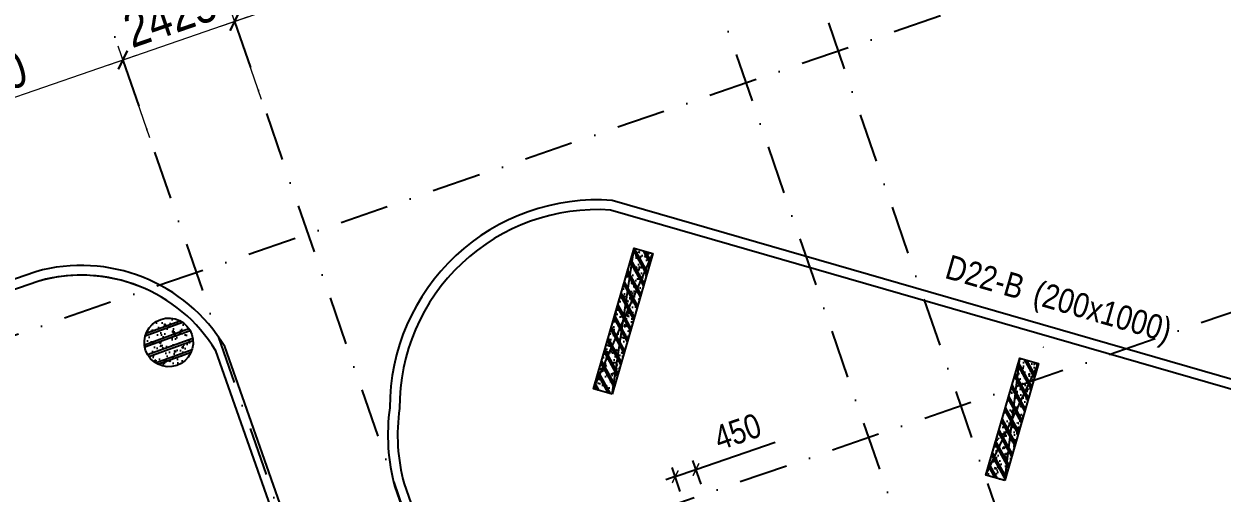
# Model space of a CAD drawing. Header units: millimetres. Extents: x -159515 to 1327256, y -225156 to 138737.
# Drawn here: x 469996 to 494563, y 9739 to 19365 of the extents above; entities that cross this region are included whole.
import ezdxf
from ezdxf.enums import TextEntityAlignment as Align

# ---------------------------------------------------------------- set-up
doc = ezdxf.new("R2010")
doc.units = ezdxf.units.MM
doc.header["$MEASUREMENT"] = 0
doc.linetypes.add('DASHDOT', pattern=[1, 0.5, -0.25, 0, -0.25])
doc.layers.add('ccu12-Tencaukien', color=9, linetype='Continuous', lineweight=15)
doc.layers.add('KT-Kich thuoc', color=159, linetype='Continuous', lineweight=18)
for name, color, linetype in [('ccu12-Text', 31, 'Continuous'), ('KC2-DIM', 251, 'Continuous'), ('KT-Luoi truc South Tower', 8, 'DASHDOT'), ('Xref_ST_MBDV Cot vach 30.7.2022|Xref_ST_MBDV Cot vach 30.7.2022|Xref_ST_MBDV Cot vach 30.7.2022|Xref_ST_MBDV Cot vach 30.7.2022|ccu12-Hatch', 250, 'Continuous'), ('Xref_ST_MBDV Cot vach 30.7.2022|Xref_ST_MBDV Cot vach 30.7.2022|Xref_ST_MBDV Cot vach 30.7.2022|Xref_ST_MBDV Cot vach 30.7.2022|KC-Betong', 6, 'Continuous')]:
    doc.layers.add(name, color=color, linetype=linetype)
doc.styles.add('Arial Narrow', font='ARIALN.TTF')
doc.dimstyles.new('ccu12-200', dxfattribs={"dimscale": 200, "dimtxt": 2.5, "dimasz": 1, "dimexe": 1, "dimexo": 2, "dimgap": 1, "dimtad": 1, "dimdec": 0, "dimrnd": 5, "dimdsep": 46, "dimtxsty": 'Arial Narrow', "dimblk": 'ARCHTICK', "dimcen": -1, "dimdle": 1, "dimclrd": 256, "dimclre": 256, "dimclrt": 3, "dimadec": 0, "dimazin": 2, "dimtfac": 0.1, "dimtdec": 0, "dimtmove": 0, "dimatfit": 1, "dimldrblk": 'ARCHTICK', "dimfxl": 1, "dimtvp": 0.833333, "dimtolj": 1, "dimtzin": 12, "dimarcsym": 0})
doc.dimstyles.new('CCU_1-300', dxfattribs={"dimscale": 300, "dimtxt": 2.5, "dimasz": 1, "dimexe": 1, "dimexo": 2, "dimgap": 0.5, "dimtad": 1, "dimdec": 0, "dimdsep": 46, "dimtxsty": 'Arial Narrow', "dimblk": 'ARCHTICK', "dimcen": -1, "dimdle": 1, "dimclrd": 256, "dimclre": 256, "dimclrt": 3, "dimadec": 0, "dimazin": 2, "dimtfac": 0.1, "dimtdec": 0, "dimtix": 1, "dimtmove": 2, "dimatfit": 1, "dimfxl": 1, "dimtvp": 0.833333, "dimtolj": 1, "dimtzin": 12, "dimarcsym": 0})

# ---------------------------------------------------------------- blocks, each defined once
blk = doc.blocks.new('_ArchTick')
at = {"color": 0, "const_width": 0.15}
blk.add_lwpolyline([(-0.5, -0.5), (0.5, 0.5)], dxfattribs=at)
blk = doc.blocks.new('*D442')
at = {"layer": 'Defpoints', "color": 0, "transparency": 16777216}
for p in [(-74037, 58259), (-73290, 56094), (-78772, 54201)]:
    blk.add_point(p, dxfattribs=at)
at = {"layer": 'KT-Kich thuoc', "lineweight": -2, "transparency": 16777216}
for p, q in [((-73486, 56661), (-74135, 58543)), ((-79803, 56269), (-73754, 58357)), ((-78968, 54768), (-79618, 56650))]:
    blk.add_line(p, q, dxfattribs=at)
for p, xscale, yscale, zscale, rotation in [((-74037, 58259), 300, 300, 300, 19.04713796427213), ((-79520, 56366), 300.0000000000001, 300.0000000000001, 300.0000000000001, 199.0471379642721)]:
    blk.add_blockref('_ArchTick', p, dxfattribs=dict(at, xscale=xscale, yscale=yscale, zscale=zscale, rotation=rotation))
at = {"layer": 'KT-Kich thuoc', "color": 3, "transparency": 16777216, "insert": (-76953, 57817), "char_height": 750, "attachment_point": 5, "rotation": 19.0471, "style": 'Arial Narrow'}
blk.add_mtext('\\A1;5800', dxfattribs=at)
blk = doc.blocks.new('*D443')
at = {"layer": 'Defpoints', "color": 0, "transparency": 16777216}
for p in [(-71745, 59051), (-70998, 56885), (-73290, 56094)]:
    blk.add_point(p, dxfattribs=at)
at = {"layer": 'KT-Kich thuoc', "lineweight": -2, "transparency": 16777216}
for p, q in [((-71193, 57452), (-71843, 59334)), ((-74321, 58161), (-71462, 59149)), ((-73486, 56661), (-74135, 58543))]:
    blk.add_line(p, q, dxfattribs=at)
for p, xscale, yscale, zscale, rotation in [((-71745, 59051), 300, 300, 300, 19.04713796427213), ((-74037, 58259), 300.0000000000001, 300.0000000000001, 300.0000000000001, 199.0471379642721)]:
    blk.add_blockref('_ArchTick', p, dxfattribs=dict(at, xscale=xscale, yscale=yscale, zscale=zscale, rotation=rotation))
at = {"layer": 'KT-Kich thuoc', "color": 3, "transparency": 16777216, "insert": (-73065, 59159), "char_height": 750, "attachment_point": 5, "rotation": 19.0471, "style": 'Arial Narrow'}
blk.add_mtext('\\A1;2425', dxfattribs=at)
blk = doc.blocks.new('*D444')
at = {"layer": 'Defpoints', "color": 0, "transparency": 16777216}
for p in [(-62765, 62151), (-62018, 59985), (-70998, 56885)]:
    blk.add_point(p, dxfattribs=at)
at = {"layer": 'KT-Kich thuoc', "lineweight": -2, "transparency": 16777216}
for p, q in [((-62214, 60553), (-62863, 62435)), ((-72029, 58953), (-62482, 62249)), ((-71193, 57452), (-71843, 59334))]:
    blk.add_line(p, q, dxfattribs=at)
for p, xscale, yscale, zscale, rotation in [((-62765, 62151), 300, 300, 300, 19.04713796427213), ((-71745, 59051), 300.0000000000001, 300.0000000000001, 300.0000000000001, 199.0471379642721)]:
    blk.add_blockref('_ArchTick', p, dxfattribs=dict(at, xscale=xscale, yscale=yscale, zscale=zscale, rotation=rotation))
at = {"layer": 'KT-Kich thuoc', "color": 3, "transparency": 16777216, "insert": (-67429, 61105), "char_height": 750, "attachment_point": 5, "rotation": 19.0471, "style": 'Arial Narrow'}
blk.add_mtext('\\A1;9500', dxfattribs=at)
blk = doc.blocks.new('*D163')
at = {"layer": 'Defpoints', "color": 0, "transparency": 16777216}
for p in [(483776, 10221), (483584, 9396), (484010, 9543)]:
    blk.add_point(p, dxfattribs=at)
at = {"layer": 'KC2-DIM', "lineweight": -2, "transparency": 16777216}
for p, q in [((483776, 10221), (485402, 10783)), ((483879, 9921), (483710, 10410)), ((483350, 10075), (483161, 10009)), ((483454, 9774), (483285, 10264)), ((483350, 10075), (483776, 10221))]:
    blk.add_line(p, q, dxfattribs=at)
at = {"layer": 'KC2-DIM', "lineweight": -2, "transparency": 16777216, "xscale": 200, "yscale": 200, "zscale": 200}
for p, rotation in [((483776, 10221), 199.0471379540092), ((483350, 10075), 19.04713795400918)]:
    blk.add_blockref('_ArchTick', p, dxfattribs=dict(at, rotation=rotation))
at = {"layer": 'KC2-DIM', "color": 3, "transparency": 16777216, "insert": (484629, 10998), "char_height": 500, "attachment_point": 5, "rotation": 19.0471, "style": 'Arial Narrow'}
blk.add_mtext('\\A1;450', dxfattribs=at)
blk = doc.blocks.new('*U192')
at = {"layer": 'ccu12-Tencaukien', "color": 8, "ltscale": 10000}
blk.add_line((361, -155), (354, -155), dxfattribs=at)
at = {"layer": 'ccu12-Text', "color": 2, "style": 'Arial Narrow', "width": 0.8}
blk.add_attdef('SH', text='', height=300, dxfattribs=at).set_placement((276, 6), align=Align.BOTTOM_RIGHT)
at = {"layer": 'ccu12-Text', "color": 31, "style": 'Arial Narrow', "width": 0.8}
for tag, p in [('(', (508, -75)), ('KT', (633, -75)), (')', (963, -75))]:
    blk.add_attdef(tag, text='', height=250, dxfattribs=at).set_placement(p, align=Align.BOTTOM_LEFT)
blk = doc.blocks.new('*U44')
h = blk.add_hatch()
h.set_pattern_fill('VATLIEU04', color=250, scale=40, style=0, pattern_type=2)
h.set_pattern_definition([(50, (-550, 2550), (286.904, -25.1), [30, -330]), (355, (-550, 2550), (-55.5, 300.877), [24, -264]), (100.451, (-526.1, 2547.9), (231.404, 275.776), [25.496, -280.457]), (46.184, (-550, 2630), (426.896, -66.208), [45, -495]), (96.636, (-514.43, 2624.5), (373.865, 389.647), [38.244, -420.685]), (351.184, (-550, 2630), (373.865, 389.65), [36, -396]), (21, (-510, 2610), (238.763, -161.048), [30, -330]), (326, (-510, 2610), (97.326, 290.06), [24, -264]), (71.451, (-490.1, 2596.58), (336.09, 129.012), [25.496, -280.457]), (37.5, (-550, 2550), (4.864, 133.1575), [0, -260.8, 0, -268, 0, -265]), (7.5, (-550, 2550), (105.228, 157.765), [0, -152.8, 0, -254.8, 0, -101]), (327.5, (-639.2, 2550), (213.529, -9.022), [0, -100, 0, -312, 0, -414]), (317.5, (-679.2, 2550), (233.274, 40.042), [0, -130, 0, -207.2, 0, -294]), (45, (-550, 2550), (-120.208, 120.208), []), (45, (-550, 2599), (-120.208, 120.208), [])])
h.paths.add_polyline_path([(-475, -475), (-75, -475), (-75, 2025), (-475, 2025)])
at = {"color": 6, "ltscale": 0.25}
blk.add_lwpolyline([(-475, -475), (-75, -475), (-75, 2025), (-475, 2025)], close=True, dxfattribs=at)
at = {"layer": 'Defpoints', "linetype": 'ByBlock', "ltscale": 30}
for p, q in [((-75, -475), (-475, 2025)), ((-475, -475), (-75, 2025))]:
    blk.add_line(p, q, dxfattribs=at)
blk = doc.blocks.new('*U47')
h = blk.add_hatch()
h.set_pattern_fill('VATLIEU04', color=250, scale=40, style=0, pattern_type=2)
h.set_pattern_definition([(50, (-550, 3050), (286.904, -25.101), [30, -330]), (355, (-550, 3050), (-55.5, 300.877), [24, -264]), (100.451, (-526.1, 3047.9), (231.404, 275.776), [25.496, -280.457]), (46.184, (-550, 3130), (426.896, -66.208), [45, -495]), (96.636, (-514.43, 3124.5), (373.865, 389.647), [38.244, -420.685]), (351.184, (-550, 3130), (373.865, 389.65), [36, -396]), (21, (-510, 3110), (238.763, -161.048), [30, -330]), (326, (-510, 3110), (97.326, 290.06), [24, -264]), (71.451, (-490.1, 3096.58), (336.09, 129.012), [25.496, -280.457]), (37.5, (-550, 3050), (4.864, 133.1575), [0, -260.8, 0, -268, 0, -265]), (7.5, (-550, 3050), (105.228, 157.7647), [0, -152.8, 0, -254.8, 0, -101]), (327.5, (-639.2, 3050), (213.529, -9.022), [0, -100, 0, -312, 0, -414]), (317.5, (-679.2, 3050), (233.274, 40.042), [0, -130, 0, -207.2, 0, -294]), (45, (-550, 3050), (-120.208, 120.208), []), (45, (-550, 3099), (-120.208, 120.208), [])])
h.paths.add_polyline_path([(-475, -475), (-75, -475), (-75, 2525), (-475, 2525)])
at = {"color": 6, "ltscale": 0.25}
blk.add_lwpolyline([(-475, -475), (-75, -475), (-75, 2525), (-475, 2525)], close=True, dxfattribs=at)
at = {"layer": 'Defpoints', "linetype": 'ByBlock', "ltscale": 30}
for p, q in [((-75, -475), (-475, 2525)), ((-475, -475), (-75, 2525))]:
    blk.add_line(p, q, dxfattribs=at)
blk = doc.blocks.new('MBCV-T22')
at = {"layer": 'Xref_ST_MBDV Cot vach 30.7.2022|Xref_ST_MBDV Cot vach 30.7.2022|Xref_ST_MBDV Cot vach 30.7.2022|Xref_ST_MBDV Cot vach 30.7.2022|ccu12-Hatch', "ltscale": 0.5}
h = blk.add_hatch(dxfattribs=at)
h.set_pattern_fill('VATLIEU04', color=256, scale=50, angle=335, pattern_type=2)
h.set_pattern_definition([(25, (78990.96, -12660.9), (311.76915, -180), [37.5, -412.5]), (330, (78990.96, -12660.9), (96.0694, 370.1782), [30, -330]), (75.4514, (79016.94, -12675.9), (407.83865, 190.1779), [31.8701, -350.57106]), (21.1842, (79033.22, -12570.3), (448.6488, -300.5234), [56.25, -618.75]), (71.6356, (79070.6, -12595.3), (629.386, 243.9225), [47.8051, -525.8565]), (326.1842, (79033.2, -12570.3), (629.3859, 243.923), [45, -495]), (356, (79067.97, -12614.07), (185.4137, -308.5802), [37.5, -412.5]), (301, (79067.97, -12614.07), (263.4901, 277.1898), [30, -330]), (46.4514, (79083.42, -12639.8), (448.9038, -31.3908), [31.8701, -350.57106]), (12.5, (78990.96, -12660.91), (75.8538, 148.28266), [0, -326, 0, -335, 0, -331.25]), (342.5, (78990.96, -12660.91), (202.55378, 123.1402), [0, -191, 0, -318.5, 0, -126.25]), (302.5, (78889.91, -12613.79), (237.13767, -123.02238), [0, -125, 0, -390, 0, -517.5]), (292.5, (78844.6, -12592.66), (285.42618, -77.8696), [0, -162.5, 0, -259, 0, -367.5]), (20, (78990.96, -12660.91), (-72.67928, 199.68468), []), (20, (79016.85, -12605.4), (-72.67928, 199.68468), [])])
edge = h.paths.add_edge_path()
edge.add_ellipse((-67023, 26744), major_axis=(-163, 473), ratio=1, start_angle=0, end_angle=360)
at = {"layer": 'Xref_ST_MBDV Cot vach 30.7.2022|Xref_ST_MBDV Cot vach 30.7.2022|Xref_ST_MBDV Cot vach 30.7.2022|Xref_ST_MBDV Cot vach 30.7.2022|KC-Betong', "ltscale": 0.5}
blk.add_ellipse((-67023, 26744, 0), major_axis=(-163, 473), ratio=1, dxfattribs=at)
at = {"layer": 'Xref_ST_MBDV Cot vach 30.7.2022|Xref_ST_MBDV Cot vach 30.7.2022|Xref_ST_MBDV Cot vach 30.7.2022|Xref_ST_MBDV Cot vach 30.7.2022|KC-Betong', "linetype": 'ByBlock', "xscale": -1, "rotation": 343.8836854960887}
for name, p in [('*U47', (-58253, 26271, 0)), ('*U44', (-50206, 24496, 0))]:
    blk.add_blockref(name, p, dxfattribs=at)
blk = doc.blocks.new('mbkc-t22')
at = {"elevation": 0}
for points in [[(6200, 10700), (3064, 10700), (3074, 12373, 0.085159), (2784, 14138), (1049, 19152), (-3079, 31083, 0.260467), (-5870, 33557), (-20929, 37908, 0.435644), (-25490, 33654, 0.102481), (-25386, 32033), (-24080, 28306), (-24089, 28303)], [(6200, 10500), (2863, 10500), (2874, 12375, 0.085159), (2595, 14072), (860, 19087), (-3268, 31017, 0.260924), (-5919, 33363), (-20964, 37710, 0.435158), (-25290, 33640, 0.102973), (-25195, 32093), (-23835, 28211), (-24033, 28142)], [(-26286, 27544), (-26287, 27544), (-28875, 34908, 0.338337), (-32749, 36444), (-62185, 26289, 0.459457), (-64225, 21139), (-55456, 6813, 0.279689), (-50490, 5781), (-27772, 13619, 0.204279), (-27706, 13740), (-27482, 14770, -0.275412), (-26755, 15571), (-22342, 17089, -0.414195), (-21181, 16524), (-12852, -7567, 0.319754), (-8032, -11000), (37106, -11000, 0.36531), (42072, -6689, 0.102434), (42063, -5068), (39621, 6403, 0.132611), (38155, 9202, 0.066499), (37024, 10116, 0.137615), (34943, 10700), (9300, 10700)], [(-30467, 36077, 0.177931), (-32689, 36253), (-62119, 26100, 0.186797), (-64022, 24492)], [(-26231, 27383), (-26420, 27318), (-29057, 34822, 0.336124), (-32689, 36253), (-62119, 26100, 0.186797), (-64022, 24492, 0.186797)]]:
    blk.add_lwpolyline(points, format="xyb", dxfattribs=at)
blk.add_blockref('MBCV-T22', (37000, 8250))
blk = doc.blocks.new('Asix South Tower')
at = {"layer": 'KT-Luoi truc South Tower', "ltscale": 2000}
for p, q in [((-61527.4, 64693.7), (-45306.5, 17710.6)), ((-63417.9, 64041.1), (-47197, 17057.9)), ((-45928.1, 63080), (-113358.3, 39799.9)), ((-72397.8, 60940.8), (-54232.5, 8325.6)), ((-74690, 60149.4), (-64788, 31468.5)), ((-43415.2, 55801.6), (-67725.7, 47408.4))]:
    blk.add_line(p, q, dxfattribs=at)
at = {"layer": 'KT-Kich thuoc'}
for base, p1, p2, picture, middle in [((-62765.3, 62150.9), (-70997.6, 56885.2), (-62017.7, 59985.5), '*D444', (-67429.2, 61104.5)), ((-71745.2, 59050.6), (-73289.8, 56093.8), (-70997.6, 56885.2), '*D443', (-73065.2, 59158.7)), ((-74037.4, 58259.3), (-78772.3, 54201), (-73289.8, 56093.8), '*D442', (-76952.6, 57816.6))]:
    dim = blk.add_linear_dim(base=base, p1=p1, p2=p2, angle=19.04714, dimstyle='CCU_1-300', dxfattribs=at)
    dim.commit()
    dim.dimension.update_dxf_attribs({"geometry": picture, "text_midpoint": middle})

msp = doc.modelspace()

# ---------------------------------------------------------------- block references
msp.add_blockref('mbkc-t22', (502987.2, -22163.9))
at = {"layer": 'ccu12-Tencaukien', "extrusion": (1.49553e-07, -1.06322e-06, 1)}
ref = msp.add_blockref('*U192', (490547.1, 13340.8, 0.1), dxfattribs=dict(at, xscale=1.815893337873055, yscale=1.815893337873055, zscale=1.815893337873055, rotation=323.4206192105505))
ref.add_attrib('KT', '(200x1000)', dxfattribs={"color": 31, "extrusion": (1.49553e-07, -1.06322e-06, 1), "height": 500, "rotation": 343.88369, "style": 'Arial Narrow'}).set_placement((490615.4, 13483.9, 0.1), align=Align.BOTTOM_LEFT)
ref.add_attrib('SH', 'D22-B', dxfattribs={"color": 2, "extrusion": (1.49553e-07, -1.06322e-06, 1), "height": 500, "rotation": 343.88369, "style": 'Arial Narrow'}).set_placement((490373, 13563.2, 0.1), align=Align.BOTTOM_RIGHT)
at = {"layer": 'KT-Kich thuoc'}
msp.add_blockref('Asix South Tower', (546059.8, -39634.4), dxfattribs=at)

# ---------------------------------------------------------------- dimensions: what is measured, and where the dimension line sits
at = {"layer": 'KC2-DIM'}
dim = msp.add_aligned_dim(p1=(483584.4, 9396.3), p2=(484009.8, 9543.2), distance=717.5, dimstyle='ccu12-200', override={"dimzin": 0}, dxfattribs=at)
dim.commit()
dim.dimension.update_dxf_attribs({"geometry": '*D163', "text_midpoint": (484629.4, 10997.8)})

doc.saveas('drawing.dxf')
